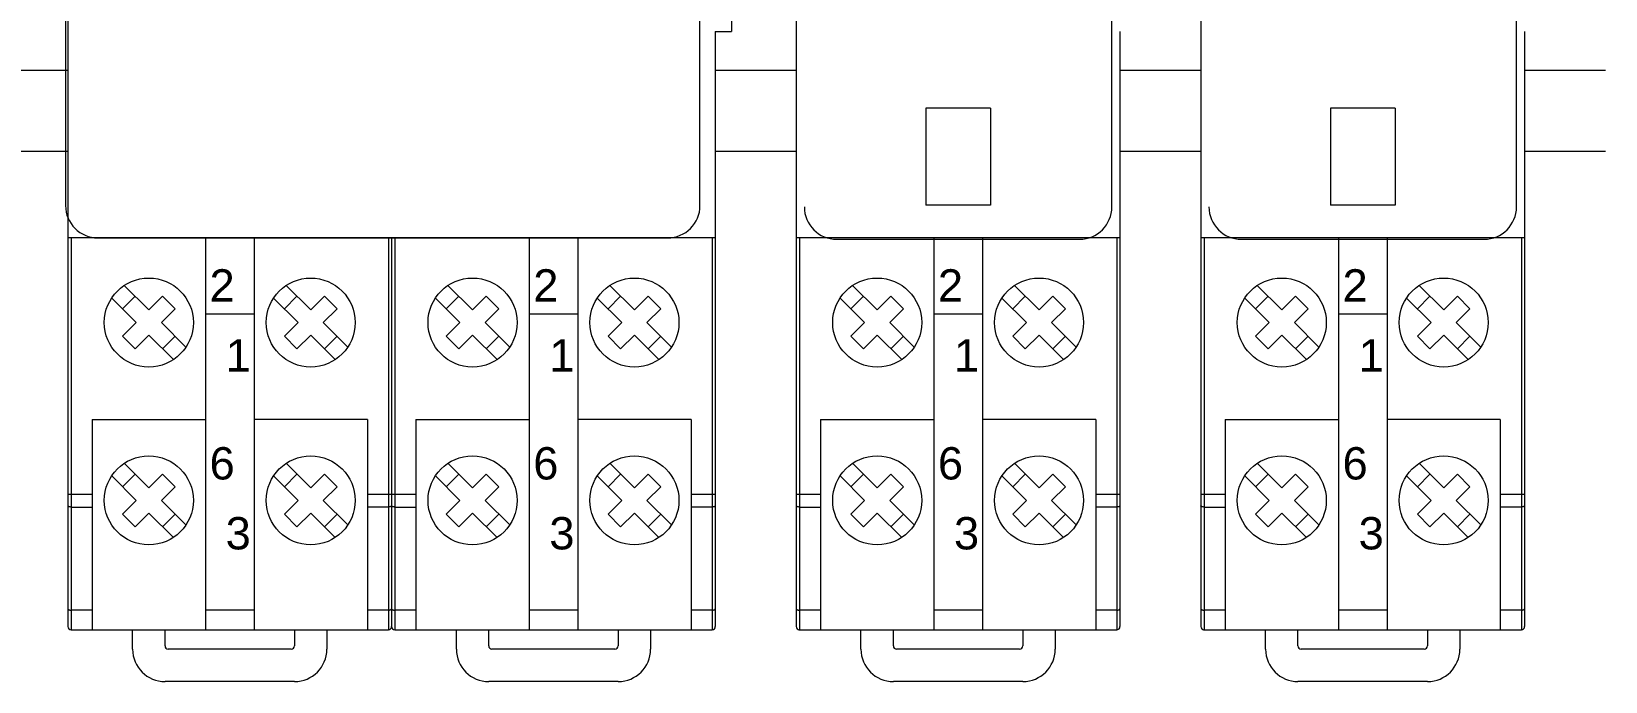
# Model space of a CAD drawing. Header units: millimetres. Extents: x 4137 to 6698, y 1400 to 3585.
# Drawn here: x 6286 to 6383.2, y 2258.6 to 2298.8 of the extents above; entities that cross this region are included whole.
import ezdxf

# ---------------------------------------------------------------- set-up
doc = ezdxf.new("R2010")
doc.units = ezdxf.units.MM
doc.layers.add('000-PI-Oprema', color=30, linetype='Continuous', lineweight=5)
doc.layers.add('000-SI-Oprema', color=30, linetype='Continuous', lineweight=0)
doc.layers.add('002-PI-Kabelska kanalica', color=150, linetype='Continuous')
doc.styles.get("Standard").update_dxf_attribs({"font": 'arial.ttf'})

msp = doc.modelspace()

# ---------------------------------------------------------------- linework, layer by layer
at = {"layer": '000-PI-Oprema', "color": 0, "linetype": 'ByBlock', "lineweight": 0}
for p, q in [((6288.101, 2329.604), (6288.101, 2288.004)), ((6327.301, 2288.004), (6327.301, 2329.604)), ((6329.248, 2305.768), (6329.248, 2298.768)), ((6288.248, 2304.768), (6288.248, 2261.968)), ((6328.248, 2298.768), (6328.248, 2261.968)), ((6328.248, 2298.768), (6329.248, 2298.768)), ((6288.248, 2286.018), (6308.248, 2286.018)), ((6288.448, 2286.018), (6288.448, 2261.768)), ((6290.101, 2286.004), (6325.301, 2286.004)), ((6296.748, 2286.018), (6296.748, 2261.768)), ((6299.748, 2286.018), (6299.748, 2261.768)), ((6308.048, 2286.018), (6308.048, 2261.768)), ((6308.248, 2286.018), (6328.248, 2286.018)), ((6308.248, 2286.018), (6308.248, 2261.968)), ((6308.448, 2286.018), (6308.448, 2261.768)), ((6316.748, 2286.018), (6316.748, 2261.768)), ((6319.748, 2286.018), (6319.748, 2261.768)), ((6328.048, 2286.018), (6328.048, 2261.768)), ((6291.731, 2283.062), (6293.248, 2281.546)), ((6301.731, 2283.062), (6303.248, 2281.546)), ((6311.731, 2283.062), (6313.248, 2281.546)), ((6321.731, 2283.062), (6323.248, 2281.546)), ((6290.954, 2282.284), (6292.47, 2280.768)), ((6291.621, 2281.616), (6292.399, 2282.394)), ((6293.248, 2281.546), (6294.096, 2282.394)), ((6294.026, 2280.768), (6294.874, 2281.616)), ((6294.096, 2282.394), (6294.874, 2281.616)), ((6300.954, 2282.284), (6302.47, 2280.768)), ((6301.621, 2281.616), (6302.399, 2282.394)), ((6303.248, 2281.546), (6304.096, 2282.394)), ((6304.026, 2280.768), (6304.874, 2281.616)), ((6304.096, 2282.394), (6304.874, 2281.616)), ((6310.954, 2282.284), (6312.47, 2280.768)), ((6311.621, 2281.616), (6312.399, 2282.394)), ((6313.248, 2281.546), (6314.096, 2282.394)), ((6314.026, 2280.768), (6314.874, 2281.616)), ((6314.096, 2282.394), (6314.874, 2281.616)), ((6320.954, 2282.284), (6322.47, 2280.768)), ((6321.621, 2281.616), (6322.399, 2282.394)), ((6323.248, 2281.546), (6324.096, 2282.394)), ((6324.026, 2280.768), (6324.874, 2281.616)), ((6324.096, 2282.394), (6324.874, 2281.616)), ((6291.621, 2279.919), (6292.47, 2280.768)), ((6294.026, 2280.768), (6295.542, 2279.251)), ((6299.748, 2281.283), (6296.748, 2281.283)), ((6301.621, 2279.919), (6302.47, 2280.768)), ((6304.026, 2280.768), (6305.542, 2279.251)), ((6311.621, 2279.919), (6312.47, 2280.768)), ((6314.026, 2280.768), (6315.542, 2279.251)), ((6319.748, 2281.283), (6316.748, 2281.283)), ((6321.621, 2279.919), (6322.47, 2280.768)), ((6324.026, 2280.768), (6325.542, 2279.251)), ((6291.621, 2279.919), (6292.399, 2279.141)), ((6292.399, 2279.141), (6293.248, 2279.99)), ((6293.248, 2279.99), (6294.764, 2278.474)), ((6294.096, 2279.141), (6294.874, 2279.919)), ((6301.621, 2279.919), (6302.399, 2279.141)), ((6302.399, 2279.141), (6303.248, 2279.99)), ((6303.248, 2279.99), (6304.764, 2278.474)), ((6304.096, 2279.141), (6304.874, 2279.919)), ((6311.621, 2279.919), (6312.399, 2279.141)), ((6312.399, 2279.141), (6313.248, 2279.99)), ((6313.248, 2279.99), (6314.764, 2278.474)), ((6314.096, 2279.141), (6314.874, 2279.919)), ((6321.621, 2279.919), (6322.399, 2279.141)), ((6322.399, 2279.141), (6323.248, 2279.99)), ((6323.248, 2279.99), (6324.764, 2278.474)), ((6324.096, 2279.141), (6324.874, 2279.919)), ((6289.748, 2274.768), (6289.748, 2261.768)), ((6289.748, 2274.768), (6296.748, 2274.768)), ((6306.748, 2274.768), (6299.748, 2274.768)), ((6306.748, 2274.768), (6306.748, 2261.768)), ((6309.748, 2274.768), (6309.748, 2261.768)), ((6309.748, 2274.768), (6316.748, 2274.768)), ((6326.748, 2274.768), (6319.748, 2274.768)), ((6326.748, 2274.768), (6326.748, 2261.768)), ((6291.731, 2272.062), (6293.248, 2270.546)), ((6301.731, 2272.062), (6303.248, 2270.546)), ((6311.731, 2272.062), (6313.248, 2270.546)), ((6321.731, 2272.062), (6323.248, 2270.546)), ((6290.954, 2271.284), (6292.47, 2269.768)), ((6291.621, 2270.616), (6292.399, 2271.394)), ((6293.248, 2270.546), (6294.096, 2271.394)), ((6294.096, 2271.394), (6294.874, 2270.616)), ((6300.954, 2271.284), (6302.47, 2269.768)), ((6301.621, 2270.616), (6302.399, 2271.394)), ((6303.248, 2270.546), (6304.096, 2271.394)), ((6304.096, 2271.394), (6304.874, 2270.616)), ((6310.954, 2271.284), (6312.47, 2269.768)), ((6311.621, 2270.616), (6312.399, 2271.394)), ((6313.248, 2270.546), (6314.096, 2271.394)), ((6314.096, 2271.394), (6314.874, 2270.616)), ((6320.954, 2271.284), (6322.47, 2269.768)), ((6321.621, 2270.616), (6322.399, 2271.394)), ((6323.248, 2270.546), (6324.096, 2271.394)), ((6324.096, 2271.394), (6324.874, 2270.616)), ((6288.248, 2270.145), (6289.748, 2270.145)), ((6294.026, 2269.768), (6294.874, 2270.616)), ((6304.026, 2269.768), (6304.874, 2270.616)), ((6306.748, 2270.145), (6308.248, 2270.145)), ((6308.248, 2270.145), (6309.748, 2270.145)), ((6314.026, 2269.768), (6314.874, 2270.616)), ((6324.026, 2269.768), (6324.874, 2270.616)), ((6326.748, 2270.145), (6328.248, 2270.145)), ((6288.448, 2269.36), (6289.748, 2269.36)), ((6291.621, 2268.919), (6292.47, 2269.768)), ((6291.621, 2268.919), (6292.399, 2268.141)), ((6292.399, 2268.141), (6293.248, 2268.99)), ((6293.248, 2268.99), (6294.764, 2267.474)), ((6294.026, 2269.768), (6295.542, 2268.251)), ((6294.096, 2268.141), (6294.874, 2268.919)), ((6301.621, 2268.919), (6302.47, 2269.768)), ((6301.621, 2268.919), (6302.399, 2268.141)), ((6302.399, 2268.141), (6303.248, 2268.99)), ((6303.248, 2268.99), (6304.764, 2267.474)), ((6304.026, 2269.768), (6305.542, 2268.251)), ((6304.096, 2268.141), (6304.874, 2268.919)), ((6308.048, 2269.36), (6306.748, 2269.36)), ((6308.448, 2269.36), (6309.748, 2269.36)), ((6311.621, 2268.919), (6312.47, 2269.768)), ((6311.621, 2268.919), (6312.399, 2268.141)), ((6312.399, 2268.141), (6313.248, 2268.99)), ((6313.248, 2268.99), (6314.764, 2267.474)), ((6314.026, 2269.768), (6315.542, 2268.251)), ((6314.096, 2268.141), (6314.874, 2268.919)), ((6321.621, 2268.919), (6322.47, 2269.768)), ((6321.621, 2268.919), (6322.399, 2268.141)), ((6322.399, 2268.141), (6323.248, 2268.99)), ((6323.248, 2268.99), (6324.764, 2267.474)), ((6324.026, 2269.768), (6325.542, 2268.251)), ((6324.096, 2268.141), (6324.874, 2268.919)), ((6328.048, 2269.36), (6326.748, 2269.36)), ((6289.748, 2262.983), (6288.448, 2262.983)), ((6299.748, 2262.983), (6296.748, 2262.983)), ((6308.048, 2262.983), (6306.748, 2262.983)), ((6309.748, 2262.983), (6308.448, 2262.983)), ((6319.748, 2262.983), (6316.748, 2262.983)), ((6328.048, 2262.983), (6326.748, 2262.983)), ((6288.448, 2261.768), (6308.048, 2261.768)), ((6292.248, 2260.568), (6292.248, 2261.768)), ((6294.248, 2260.768), (6294.248, 2261.768)), ((6302.248, 2261.768), (6302.248, 2260.768)), ((6304.248, 2261.768), (6304.248, 2260.568)), ((6308.448, 2261.768), (6328.048, 2261.768)), ((6312.248, 2260.568), (6312.248, 2261.768)), ((6314.248, 2260.768), (6314.248, 2261.768)), ((6322.248, 2261.768), (6322.248, 2260.768)), ((6324.248, 2261.768), (6324.248, 2260.568)), ((6302.048, 2260.568), (6294.448, 2260.568)), ((6302.048, 2260.568), (6294.448, 2260.568)), ((6322.048, 2260.568), (6314.448, 2260.568)), ((6302.248, 2258.568), (6294.248, 2258.568)), ((6322.248, 2258.568), (6314.248, 2258.568))]:
    msp.add_line(p, q, dxfattribs=at)
for points in [[(6288.448, 2269.36), (6288.422, 2269.361), (6288.396, 2269.363), (6288.371, 2269.366), (6288.348, 2269.37), (6288.326, 2269.376), (6288.306, 2269.383), (6288.289, 2269.391), (6288.275, 2269.399), (6288.263, 2269.408), (6288.255, 2269.418), (6288.249, 2269.428), (6288.248, 2269.438)], [(6308.248, 2269.438), (6308.246, 2269.428), (6308.241, 2269.418), (6308.232, 2269.408), (6308.221, 2269.399), (6308.206, 2269.391), (6308.189, 2269.383), (6308.169, 2269.376), (6308.148, 2269.37), (6308.124, 2269.366), (6308.099, 2269.363), (6308.074, 2269.361), (6308.048, 2269.36)], [(6308.448, 2269.36), (6308.422, 2269.361), (6308.396, 2269.363), (6308.371, 2269.366), (6308.348, 2269.37), (6308.326, 2269.376), (6308.306, 2269.383), (6308.289, 2269.391), (6308.275, 2269.399), (6308.263, 2269.408), (6308.255, 2269.418), (6308.249, 2269.428), (6308.248, 2269.438)], [(6328.248, 2269.438), (6328.246, 2269.428), (6328.241, 2269.418), (6328.232, 2269.408), (6328.221, 2269.399), (6328.206, 2269.391), (6328.189, 2269.383), (6328.169, 2269.376), (6328.148, 2269.37), (6328.124, 2269.366), (6328.099, 2269.363), (6328.074, 2269.361), (6328.048, 2269.36)], [(6288.248, 2263.061), (6288.249, 2263.051), (6288.255, 2263.041), (6288.263, 2263.031), (6288.275, 2263.022), (6288.289, 2263.014), (6288.306, 2263.006), (6288.326, 2262.999), (6288.348, 2262.993), (6288.371, 2262.989), (6288.396, 2262.986), (6288.422, 2262.984), (6288.448, 2262.983)], [(6308.048, 2262.983), (6308.074, 2262.984), (6308.099, 2262.986), (6308.124, 2262.989), (6308.148, 2262.993), (6308.169, 2262.999), (6308.189, 2263.006), (6308.206, 2263.014), (6308.221, 2263.022), (6308.232, 2263.031), (6308.241, 2263.041), (6308.246, 2263.051), (6308.248, 2263.061)], [(6308.248, 2263.061), (6308.249, 2263.051), (6308.255, 2263.041), (6308.263, 2263.031), (6308.275, 2263.022), (6308.289, 2263.014), (6308.306, 2263.006), (6308.326, 2262.999), (6308.348, 2262.993), (6308.371, 2262.989), (6308.396, 2262.986), (6308.422, 2262.984), (6308.448, 2262.983)], [(6328.048, 2262.983), (6328.074, 2262.984), (6328.099, 2262.986), (6328.124, 2262.989), (6328.148, 2262.993), (6328.169, 2262.999), (6328.189, 2263.006), (6328.206, 2263.014), (6328.221, 2263.022), (6328.232, 2263.031), (6328.241, 2263.041), (6328.246, 2263.051), (6328.248, 2263.061)]]:
    msp.add_lwpolyline(points, dxfattribs=at)
for centre in [(6293.248, 2280.768), (6303.248, 2280.768), (6313.248, 2280.768), (6323.248, 2280.768), (6293.248, 2269.768), (6303.248, 2269.768), (6313.248, 2269.768), (6323.248, 2269.768)]:
    msp.add_circle(centre, 2.75, dxfattribs=at)
for centre, radius, start, end in [((6290.101, 2288.004), 2, 180, 270), ((6325.301, 2288.004), 2, 270, 0), ((6288.448, 2261.968), 0.2, 180, 270), ((6308.048, 2261.968), 0.2, 270, 0), ((6308.448, 2261.968), 0.2, 180, 270), ((6328.048, 2261.968), 0.2, 270, 0), ((6294.248, 2260.568), 2, 180, 270), ((6294.448, 2260.768), 0.2, 180, 270), ((6294.448, 2260.768), 0.2, 180, 270), ((6302.048, 2260.768), 0.2, 270, 0), ((6302.048, 2260.768), 0.2, 270, 0), ((6302.248, 2260.568), 2, 270, 0), ((6314.248, 2260.568), 2, 180, 270), ((6314.448, 2260.768), 0.2, 180, 270), ((6322.048, 2260.768), 0.2, 270, 0), ((6322.248, 2260.568), 2, 270, 0)]:
    msp.add_arc(centre, radius, start, end, dxfattribs=at)
at = {"layer": '000-SI-Oprema', "color": 0, "linetype": 'ByBlock', "lineweight": 0}
for p, q in [((6352.748, 2287.918), (6352.748, 2329.518)), ((6352.748, 2287.918), (6352.748, 2329.518)), ((6377.748, 2287.918), (6377.748, 2329.518)), ((6377.748, 2287.918), (6377.748, 2329.518)), ((6333.248, 2304.768), (6333.248, 2261.968)), ((6358.248, 2304.768), (6358.248, 2261.968)), ((6353.248, 2298.768), (6353.248, 2261.968)), ((6378.248, 2298.768), (6378.248, 2261.968)), ((6345.248, 2294.018), (6341.248, 2294.018)), ((6341.248, 2294.018), (6341.248, 2288.018)), ((6345.248, 2294.018), (6345.248, 2288.018)), ((6370.248, 2294.018), (6366.248, 2294.018)), ((6366.248, 2294.018), (6366.248, 2288.018)), ((6370.248, 2294.018), (6370.248, 2288.018)), ((6345.248, 2288.018), (6341.248, 2288.018)), ((6370.248, 2288.018), (6366.248, 2288.018)), ((6333.248, 2286.018), (6353.248, 2286.018)), ((6333.448, 2286.018), (6333.448, 2261.768)), ((6335.748, 2285.918), (6350.748, 2285.918)), ((6335.748, 2285.918), (6350.748, 2285.918)), ((6341.748, 2286.018), (6341.748, 2261.768)), ((6344.748, 2286.018), (6344.748, 2261.768)), ((6353.048, 2286.018), (6353.048, 2261.768)), ((6358.248, 2286.018), (6378.248, 2286.018)), ((6358.448, 2286.018), (6358.448, 2261.768)), ((6360.748, 2285.918), (6375.748, 2285.918)), ((6360.748, 2285.918), (6375.748, 2285.918)), ((6366.748, 2286.018), (6366.748, 2261.768)), ((6369.748, 2286.018), (6369.748, 2261.768)), ((6378.048, 2286.018), (6378.048, 2261.768)), ((6336.731, 2283.062), (6338.248, 2281.546)), ((6346.731, 2283.062), (6348.248, 2281.546)), ((6361.731, 2283.062), (6363.248, 2281.546)), ((6371.731, 2283.062), (6373.248, 2281.546)), ((6335.954, 2282.284), (6337.47, 2280.768)), ((6336.621, 2281.616), (6337.399, 2282.394)), ((6338.248, 2281.546), (6339.096, 2282.394)), ((6339.026, 2280.768), (6339.874, 2281.616)), ((6339.096, 2282.394), (6339.874, 2281.616)), ((6345.954, 2282.284), (6347.47, 2280.768)), ((6346.621, 2281.616), (6347.399, 2282.394)), ((6348.248, 2281.546), (6349.096, 2282.394)), ((6349.026, 2280.768), (6349.874, 2281.616)), ((6349.096, 2282.394), (6349.874, 2281.616)), ((6360.954, 2282.284), (6362.47, 2280.768)), ((6361.621, 2281.616), (6362.399, 2282.394)), ((6363.248, 2281.546), (6364.096, 2282.394)), ((6364.026, 2280.768), (6364.874, 2281.616)), ((6364.096, 2282.394), (6364.874, 2281.616)), ((6370.954, 2282.284), (6372.47, 2280.768)), ((6371.621, 2281.616), (6372.399, 2282.394)), ((6373.248, 2281.546), (6374.096, 2282.394)), ((6374.026, 2280.768), (6374.874, 2281.616)), ((6374.096, 2282.394), (6374.874, 2281.616)), ((6336.621, 2279.919), (6337.47, 2280.768)), ((6339.026, 2280.768), (6340.542, 2279.251)), ((6344.748, 2281.283), (6341.748, 2281.283)), ((6346.621, 2279.919), (6347.47, 2280.768)), ((6349.026, 2280.768), (6350.542, 2279.251)), ((6361.621, 2279.919), (6362.47, 2280.768)), ((6364.026, 2280.768), (6365.542, 2279.251)), ((6369.748, 2281.283), (6366.748, 2281.283)), ((6371.621, 2279.919), (6372.47, 2280.768)), ((6374.026, 2280.768), (6375.542, 2279.251)), ((6336.621, 2279.919), (6337.399, 2279.141)), ((6337.399, 2279.141), (6338.248, 2279.99)), ((6338.248, 2279.99), (6339.764, 2278.474)), ((6339.096, 2279.141), (6339.874, 2279.919)), ((6346.621, 2279.919), (6347.399, 2279.141)), ((6347.399, 2279.141), (6348.248, 2279.99)), ((6348.248, 2279.99), (6349.764, 2278.474)), ((6349.096, 2279.141), (6349.874, 2279.919)), ((6361.621, 2279.919), (6362.399, 2279.141)), ((6362.399, 2279.141), (6363.248, 2279.99)), ((6363.248, 2279.99), (6364.764, 2278.474)), ((6364.096, 2279.141), (6364.874, 2279.919)), ((6371.621, 2279.919), (6372.399, 2279.141)), ((6372.399, 2279.141), (6373.248, 2279.99)), ((6373.248, 2279.99), (6374.764, 2278.474)), ((6374.096, 2279.141), (6374.874, 2279.919)), ((6334.748, 2274.768), (6334.748, 2261.768)), ((6334.748, 2274.768), (6341.748, 2274.768)), ((6351.748, 2274.768), (6344.748, 2274.768)), ((6351.748, 2274.768), (6351.748, 2261.768)), ((6359.748, 2274.768), (6359.748, 2261.768)), ((6359.748, 2274.768), (6366.748, 2274.768)), ((6376.748, 2274.768), (6369.748, 2274.768)), ((6376.748, 2274.768), (6376.748, 2261.768)), ((6336.731, 2272.062), (6338.248, 2270.546)), ((6346.731, 2272.062), (6348.248, 2270.546)), ((6361.731, 2272.062), (6363.248, 2270.546)), ((6371.731, 2272.062), (6373.248, 2270.546)), ((6335.954, 2271.284), (6337.47, 2269.768)), ((6336.621, 2270.616), (6337.399, 2271.394)), ((6338.248, 2270.546), (6339.096, 2271.394)), ((6339.096, 2271.394), (6339.874, 2270.616)), ((6345.954, 2271.284), (6347.47, 2269.768)), ((6346.621, 2270.616), (6347.399, 2271.394)), ((6348.248, 2270.546), (6349.096, 2271.394)), ((6349.096, 2271.394), (6349.874, 2270.616)), ((6360.954, 2271.284), (6362.47, 2269.768)), ((6361.621, 2270.616), (6362.399, 2271.394)), ((6363.248, 2270.546), (6364.096, 2271.394)), ((6364.096, 2271.394), (6364.874, 2270.616)), ((6370.954, 2271.284), (6372.47, 2269.768)), ((6371.621, 2270.616), (6372.399, 2271.394)), ((6373.248, 2270.546), (6374.096, 2271.394)), ((6374.096, 2271.394), (6374.874, 2270.616)), ((6333.248, 2270.145), (6334.748, 2270.145)), ((6339.026, 2269.768), (6339.874, 2270.616)), ((6349.026, 2269.768), (6349.874, 2270.616)), ((6351.748, 2270.145), (6353.248, 2270.145)), ((6358.248, 2270.145), (6359.748, 2270.145)), ((6364.026, 2269.768), (6364.874, 2270.616)), ((6374.026, 2269.768), (6374.874, 2270.616)), ((6376.748, 2270.145), (6378.248, 2270.145)), ((6333.448, 2269.36), (6334.748, 2269.36)), ((6336.621, 2268.919), (6337.47, 2269.768)), ((6336.621, 2268.919), (6337.399, 2268.141)), ((6337.399, 2268.141), (6338.248, 2268.99)), ((6338.248, 2268.99), (6339.764, 2267.474)), ((6339.026, 2269.768), (6340.542, 2268.251)), ((6339.096, 2268.141), (6339.874, 2268.919)), ((6346.621, 2268.919), (6347.47, 2269.768)), ((6346.621, 2268.919), (6347.399, 2268.141)), ((6347.399, 2268.141), (6348.248, 2268.99)), ((6348.248, 2268.99), (6349.764, 2267.474)), ((6349.026, 2269.768), (6350.542, 2268.251)), ((6349.096, 2268.141), (6349.874, 2268.919)), ((6353.048, 2269.36), (6351.748, 2269.36)), ((6358.448, 2269.36), (6359.748, 2269.36)), ((6361.621, 2268.919), (6362.47, 2269.768)), ((6361.621, 2268.919), (6362.399, 2268.141)), ((6362.399, 2268.141), (6363.248, 2268.99)), ((6363.248, 2268.99), (6364.764, 2267.474)), ((6364.026, 2269.768), (6365.542, 2268.251)), ((6364.096, 2268.141), (6364.874, 2268.919)), ((6371.621, 2268.919), (6372.47, 2269.768)), ((6371.621, 2268.919), (6372.399, 2268.141)), ((6372.399, 2268.141), (6373.248, 2268.99)), ((6373.248, 2268.99), (6374.764, 2267.474)), ((6374.026, 2269.768), (6375.542, 2268.251)), ((6374.096, 2268.141), (6374.874, 2268.919)), ((6378.048, 2269.36), (6376.748, 2269.36)), ((6334.748, 2262.983), (6333.448, 2262.983)), ((6344.748, 2262.983), (6341.748, 2262.983)), ((6353.048, 2262.983), (6351.748, 2262.983)), ((6359.748, 2262.983), (6358.448, 2262.983)), ((6369.748, 2262.983), (6366.748, 2262.983)), ((6378.048, 2262.983), (6376.748, 2262.983)), ((6337.248, 2260.568), (6337.248, 2261.768)), ((6339.248, 2260.768), (6339.248, 2261.768)), ((6347.248, 2261.768), (6347.248, 2260.768)), ((6349.248, 2261.768), (6349.248, 2260.568)), ((6362.248, 2260.568), (6362.248, 2261.768)), ((6364.248, 2260.768), (6364.248, 2261.768)), ((6372.248, 2261.768), (6372.248, 2260.768)), ((6374.248, 2261.768), (6374.248, 2260.568)), ((6347.048, 2260.568), (6339.448, 2260.568)), ((6372.048, 2260.568), (6364.448, 2260.568)), ((6347.248, 2258.568), (6339.248, 2258.568)), ((6372.248, 2258.568), (6364.248, 2258.568))]:
    msp.add_line(p, q, dxfattribs=at)
for points in [[(6333.448, 2269.36), (6333.422, 2269.361), (6333.396, 2269.363), (6333.371, 2269.366), (6333.348, 2269.37), (6333.326, 2269.376), (6333.306, 2269.383), (6333.289, 2269.391), (6333.275, 2269.399), (6333.263, 2269.408), (6333.255, 2269.418), (6333.249, 2269.428), (6333.248, 2269.438)], [(6353.248, 2269.438), (6353.246, 2269.428), (6353.241, 2269.418), (6353.232, 2269.408), (6353.221, 2269.399), (6353.206, 2269.391), (6353.189, 2269.383), (6353.169, 2269.376), (6353.148, 2269.37), (6353.124, 2269.366), (6353.099, 2269.363), (6353.074, 2269.361), (6353.048, 2269.36)], [(6358.448, 2269.36), (6358.422, 2269.361), (6358.396, 2269.363), (6358.371, 2269.366), (6358.348, 2269.37), (6358.326, 2269.376), (6358.306, 2269.383), (6358.289, 2269.391), (6358.275, 2269.399), (6358.263, 2269.408), (6358.255, 2269.418), (6358.249, 2269.428), (6358.248, 2269.438)], [(6378.248, 2269.438), (6378.246, 2269.428), (6378.241, 2269.418), (6378.232, 2269.408), (6378.221, 2269.399), (6378.206, 2269.391), (6378.189, 2269.383), (6378.169, 2269.376), (6378.148, 2269.37), (6378.124, 2269.366), (6378.099, 2269.363), (6378.074, 2269.361), (6378.048, 2269.36)], [(6333.248, 2263.061), (6333.249, 2263.051), (6333.255, 2263.041), (6333.263, 2263.031), (6333.275, 2263.022), (6333.289, 2263.014), (6333.306, 2263.006), (6333.326, 2262.999), (6333.348, 2262.993), (6333.371, 2262.989), (6333.396, 2262.986), (6333.422, 2262.984), (6333.448, 2262.983)], [(6353.048, 2262.983), (6353.074, 2262.984), (6353.099, 2262.986), (6353.124, 2262.989), (6353.148, 2262.993), (6353.169, 2262.999), (6353.189, 2263.006), (6353.206, 2263.014), (6353.221, 2263.022), (6353.232, 2263.031), (6353.241, 2263.041), (6353.246, 2263.051), (6353.248, 2263.061)], [(6358.248, 2263.061), (6358.249, 2263.051), (6358.255, 2263.041), (6358.263, 2263.031), (6358.275, 2263.022), (6358.289, 2263.014), (6358.306, 2263.006), (6358.326, 2262.999), (6358.348, 2262.993), (6358.371, 2262.989), (6358.396, 2262.986), (6358.422, 2262.984), (6358.448, 2262.983)], [(6378.048, 2262.983), (6378.074, 2262.984), (6378.099, 2262.986), (6378.124, 2262.989), (6378.148, 2262.993), (6378.169, 2262.999), (6378.189, 2263.006), (6378.206, 2263.014), (6378.221, 2263.022), (6378.232, 2263.031), (6378.241, 2263.041), (6378.246, 2263.051), (6378.248, 2263.061)]]:
    msp.add_lwpolyline(points, dxfattribs=at)
at = {"layer": '000-SI-Oprema', "color": 0, "linetype": 'ByBlock', "lineweight": 0, "ltscale": 0.25}
for points in [[(6333.412, 2261.771), (6353.048, 2261.768)], [(6358.412, 2261.771), (6378.048, 2261.768)]]:
    msp.add_lwpolyline(points, dxfattribs=at)
at = {"layer": '000-SI-Oprema', "color": 0, "linetype": 'ByBlock', "lineweight": 0}
for centre in [(6338.248, 2280.768), (6348.248, 2280.768), (6363.248, 2280.768), (6373.248, 2280.768), (6338.248, 2269.768), (6348.248, 2269.768), (6363.248, 2269.768), (6373.248, 2269.768)]:
    msp.add_circle(centre, 2.75, dxfattribs=at)
for centre, radius, start, end in [((6335.748, 2287.918), 2, 180, 270), ((6335.748, 2287.918), 2, 180, 270), ((6350.748, 2287.918), 2, 270, 0), ((6350.748, 2287.918), 2, 270, 0), ((6360.748, 2287.918), 2, 180, 270), ((6360.748, 2287.918), 2, 180, 270), ((6375.748, 2287.918), 2, 270, 0), ((6375.748, 2287.918), 2, 270, 0), ((6333.448, 2261.968), 0.2, 180, 270), ((6353.048, 2261.968), 0.2, 270, 0), ((6358.448, 2261.968), 0.2, 180, 270), ((6378.048, 2261.968), 0.2, 270, 0), ((6339.248, 2260.568), 2, 180, 270), ((6339.448, 2260.768), 0.2, 180, 270), ((6347.048, 2260.768), 0.2, 270, 0), ((6347.248, 2260.568), 2, 270, 0), ((6364.248, 2260.568), 2, 180, 270), ((6364.448, 2260.768), 0.2, 180, 270), ((6372.048, 2260.768), 0.2, 270, 0), ((6372.248, 2260.568), 2, 270, 0)]:
    msp.add_arc(centre, radius, start, end, dxfattribs=at)
at = {"layer": '002-PI-Kabelska kanalica', "color": 0, "linetype": 'ByBlock', "lineweight": 0, "ltscale": 0.25}
for p, q in [((6283.248, 2296.374), (6288.248, 2296.374)), ((6328.248, 2296.374), (6333.248, 2296.374)), ((6353.248, 2296.374), (6358.248, 2296.374)), ((6378.248, 2296.374), (6383.248, 2296.374)), ((6283.248, 2291.374), (6288.248, 2291.374)), ((6328.248, 2291.374), (6333.248, 2291.374)), ((6353.248, 2291.374), (6358.248, 2291.374)), ((6378.248, 2291.374), (6383.248, 2291.374))]:
    msp.add_line(p, q, dxfattribs=at)

# ---------------------------------------------------------------- texts
at = {"layer": '000-PI-Oprema', "color": 0, "linetype": 'ByBlock', "lineweight": 0, "char_height": 1.9995, "width": 2.5471}
for s, insert, attachment_point in [('{\\fArial|b0|i0|c0|p34;2}', (6297, 2284.062), 1), ('{\\fArial|b0|i0|c0|p34;2}', (6317, 2284.062), 1), ('{\\fArial|b0|i0|c0|p34;1}', (6299.547, 2279.738), 3), ('{\\fArial|b0|i0|c0|p34;1}', (6319.547, 2279.738), 3), ('{\\fArial|b0|i0|c0|p34;6}', (6297, 2273.062), 1), ('{\\fArial|b0|i0|c0|p34;6}', (6317, 2273.062), 1), ('{\\fArial|b0|i0|c0|p34;3}', (6299.547, 2268.738), 3), ('{\\fArial|b0|i0|c0|p34;3}', (6319.547, 2268.738), 3)]:
    msp.add_mtext(s, dxfattribs=dict(at, insert=insert, attachment_point=attachment_point))
at = {"layer": '000-SI-Oprema', "color": 0, "linetype": 'ByBlock', "lineweight": 0, "char_height": 1.9995, "width": 2.5471}
for s, insert, attachment_point in [('{\\fArial|b0|i0|c0|p34;2}', (6342, 2284.062), 1), ('{\\fArial|b0|i0|c0|p34;2}', (6367, 2284.062), 1), ('{\\fArial|b0|i0|c0|p34;1}', (6344.547, 2279.738), 3), ('{\\fArial|b0|i0|c0|p34;1}', (6369.547, 2279.738), 3), ('{\\fArial|b0|i0|c0|p34;6}', (6342, 2273.062), 1), ('{\\fArial|b0|i0|c0|p34;6}', (6367, 2273.062), 1), ('{\\fArial|b0|i0|c0|p34;3}', (6344.547, 2268.738), 3), ('{\\fArial|b0|i0|c0|p34;3}', (6369.547, 2268.738), 3)]:
    msp.add_mtext(s, dxfattribs=dict(at, insert=insert, attachment_point=attachment_point))

doc.saveas('drawing.dxf')
